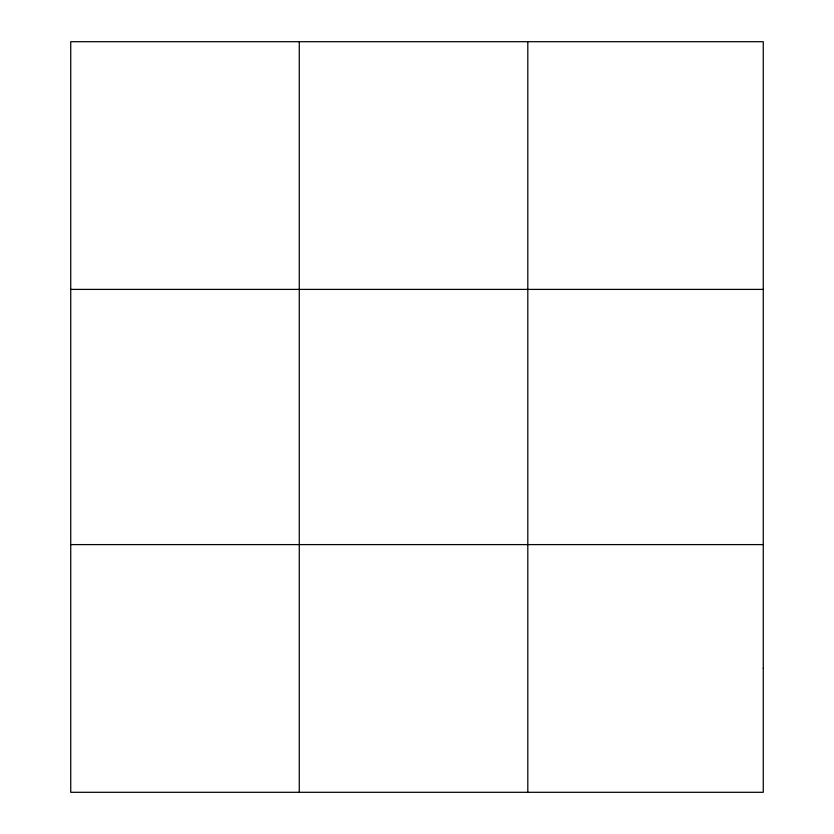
<?xml version="1.0" encoding="UTF-8"?>
<svg xmlns="http://www.w3.org/2000/svg" width="834" height="834" viewBox="0 0 834 834"><rect width="100%" height="100%" fill="white"/><g stroke="black" fill="none" stroke-linecap="round" stroke-linejoin="round"><path stroke-width="1.25" d="M299.27 792.3L299.27 41.7M527.807 792.3L527.807 41.7M70.734 289.398L763.266 289.398M70.734 544.602L763.266 544.602M763.266 668.451L763.266 792.3L70.734 792.3L70.734 41.7L763.266 41.7L763.266 668.451"/></g></svg>
